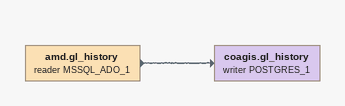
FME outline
amd.gl_history (reader MSSQL_ADO_1)
    -> coagis.gl_history (writer POSTGRES_1)
coagis.gl_history (writer POSTGRES_1)
